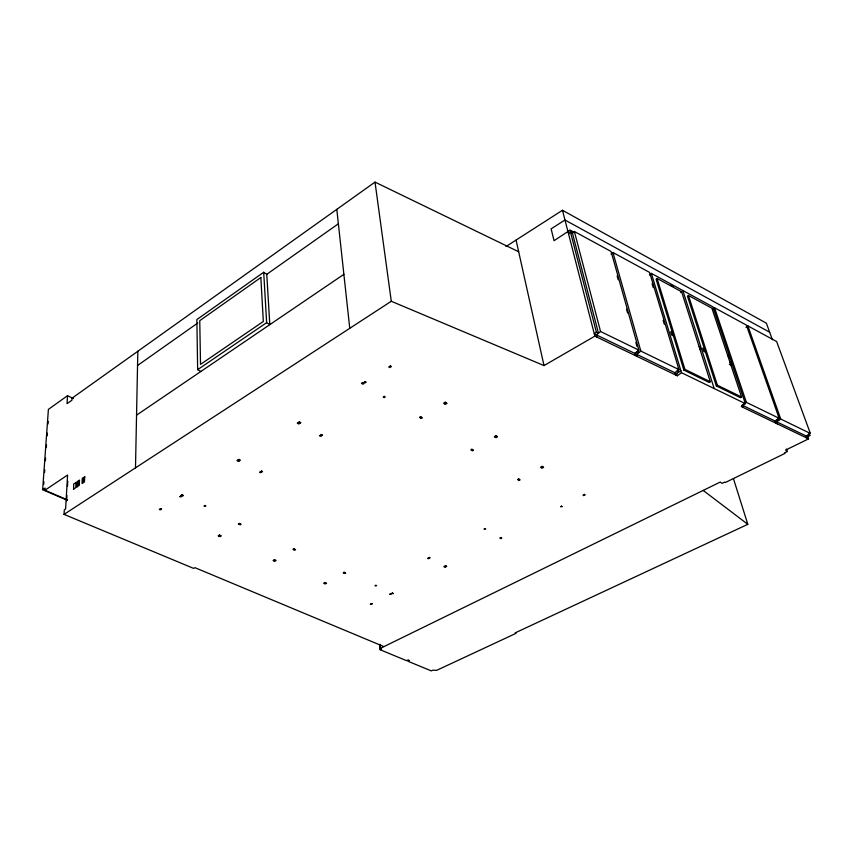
<?xml version="1.0" encoding="UTF-8"?>
<svg xmlns="http://www.w3.org/2000/svg" width="853" height="853" viewBox="0 0 853 853"><rect width="100%" height="100%" fill="white"/><g stroke="black" fill="none" stroke-linecap="round" stroke-linejoin="round"><path stroke-width="1.28" d="M135.488 467.86L137.834 351.255M83.946 481.433L82.73 480.836L83.925 480.857M84.02 479.727C83.018 476.923 82.57 479.493 83.423 481.604M83.701 481.423L83.05 480.985M83.562 479.802L83.072 479.215M83.05 481.135L83.242 480.175M83.125 479.429C83.989 476.411 84.02 482.062 83.487 478.714M83.327 478.469L83.733 479.685M83.829 479.727L82.816 479.13M84.714 476.624L84.458 481.913L82.037 483.512L82.304 478.224L84.82 476.87M76.823 486.956L79.222 485.368L79.5 480.079L77.101 481.678L77.111 486.892M78.828 484.653C77.996 483.63 76.717 485.879 78.785 483.662M78.807 483.182C76.066 481.721 79.148 483.256 78.732 481.998M78.188 483.875L78.263 484.962L77.826 484.451M78.103 483.64L77.858 482.681M78.551 484.312L77.964 483.672L77.836 484.589L78.54 484.696L77.964 484.952L78.38 484.536M77.922 482.894L78.049 481.977L78.828 482.126M78.028 483.63L78.113 484.717L78.743 483.822L77.847 483.534L78.711 482.691M78.06 483.256L78.316 482.777L78.295 483.352M78.188 482.713L78.113 481.934M78.252 482.67L78.7 482.691M78.487 484.877L78.455 483.704L77.858 484.099M78.551 481.998L77.74 482.99L78.871 481.956M73.646 489.174L73.657 483.971L76.152 482.627M73.369 489.249L75.757 487.66L76.034 482.382M66.651 500.775L66.96 495.518M67.494 486.327L67.792 481.071M383.925 646.617L194.91 567.661L193.642 568.397L64.039 514.38L64.306 509.838L65.606 508.985L67.579 475.025L44.974 490.219L45.124 488.044L42.65 489.707L67.11 500.167M73.486 398.628L67.547 395.675L67.056 403.65L71.929 400.185L72.047 398.18L375.011 182.105L518.677 251.763M43.738 484.344L43.919 481.721M44.569 472.541L44.761 469.918M45.412 460.737L45.604 458.114M46.35 447.612L46.531 444.989M47.192 435.808L47.373 433.185M48.024 424.005L48.216 421.382M42.65 489.707L48.397 409.387L67.547 395.675M83.893 480.676L83.05 480.068L83.839 479.535M83.999 480.207L82.826 481.614M83.775 481.081L83.914 480.548M83.786 481.081L82.837 481.604M83.317 479.045L84.084 478.501L83.157 478.938M574.229 232.485L569.953 230.161L554.045 240.706L551.113 228.849L564.974 220.01L769.662 332.222M568.546 233.871L570.465 232.155L572.459 233.232L574.389 231.515L611.057 251.464L638.865 350.125L634.696 353.355L635.314 355.584M611.015 254.141L612.944 252.499L649.57 272.416L678.967 369.605L674.808 372.697L675.469 374.894M649.442 274.975L651.361 273.397L712.937 306.888L745.373 403.65L741.236 406.518L808.548 438.879L785.613 450.096L787.234 451.546L784.408 452.932L784.941 453.412L725.295 482.531L724.719 482.073L722.033 483.395L720.305 482.041L380.321 648.376L379.905 644.431M83.935 478.746L83.434 479.066M657.087 278.451L656.117 279.23L683.871 370.117L709.248 382.485L710.293 381.739L681.6 291.747L657.087 278.451L684.906 369.349L710.293 381.739M571.936 231.238L598.465 333.192L596.386 332.19L594.296 333.875L676.674 373.593L677.335 375.789L681.494 372.708L745.373 403.65M638.865 350.125L600.555 331.508L596.386 334.877L596.972 337.148M680.63 292.515L681.6 291.747M688.446 295.469L687.475 296.226L716.339 385.94L740.553 397.733L741.588 397.018L711.892 308.189L688.446 295.469L717.373 385.193L741.588 397.018M678.967 369.605L640.827 351.073L636.669 354.304L637.287 356.533M712.66 309.244L714.569 307.784L746.332 325.057L779.141 418.269L775.036 421.019L775.772 423.109M676.674 373.593L680.833 370.511M683.871 370.117L684.906 369.349M745.98 327.317L747.889 325.91L776.646 341.552L810.35 433.431L806.266 436.075L807.023 438.143M716.339 385.94L717.373 385.193M263.694 272.267L266.648 322.658L269.804 324.652L266.765 274.314L263.694 272.267L196.862 319.566L197.651 369.658L200.86 371.471M137.546 365.5L197.832 322.967M266.765 274.314L338.364 223.795M742.931 407.329L742.227 405.196L746.354 402.339L779.141 418.269M197.651 369.658L266.648 322.658M136.544 415.166L343.876 274.335M810.35 433.431L780.74 419.047L776.635 421.787L777.371 423.888M77.676 482.254L78.583 482.937M77.943 482.393L78.689 481.924M82.944 479.525L83.733 479.034M83.072 480.644L83.679 480.239L82.858 481.231M77.644 484.685L78.433 484.195M64.039 514.38L391.292 301.269L544.011 365.585L594.882 336.146L677.335 375.789M742.227 405.196L807.802 436.811L809.838 435.488L808.921 433.015M505.989 246.538L562.468 210.264L766.357 323.17L772.381 339.686M219.072 536.26L220.394 535.481M239.245 524.403L240.151 523.87M420.422 417.895L421.499 417.266M444.488 403.757L446.13 402.787M273.941 560.89L275.252 560.154M293.816 549.769L294.711 549.268M471.613 450.341L472.669 449.744M495.124 437.184L496.734 436.288M324.471 583.569L325.761 582.876M344.036 573.109L344.921 572.64M518.368 479.962L519.402 479.407M541.335 467.689L542.903 466.847M379.553 644.431L380.118 649.73L381.717 648.952L380.321 648.376M733.42 478.576L747.814 524.318L515.169 632.873L516.086 633.31L436.629 670.362L432.844 670.17L431.287 670.895L407.926 661.235L409.504 660.489L408.182 659.934L406.604 660.691L380.118 649.73M44.569 490.112L67.558 499.933M77.74 482.99L78.348 483.256M77.826 483.982L78.625 484.269M82.741 480.538L83.701 481.156M84.084 478.501L83.829 479.461L83.306 478.832M83.338 480.463L83.935 480.793M636.775 351.735L638.748 352.694L638.023 350.135M676.887 371.151L678.743 372.047L677.602 368.272M777.083 419.644L778.693 420.422L777.819 417.938M808.303 434.753L809.838 435.488M673.412 335.89L671.588 334.962L670.639 331.828L672.463 332.755M705.474 352.172L703.736 351.287L702.744 348.195L704.482 349.08M729.411 364.338L731.096 365.191L730.072 362.12M237.912 460.023L239.437 460.801M260.549 471.645L261.54 472.157M428.537 557.883L429.283 558.267M444.765 566.221L445.842 566.776M611.612 252.797L613.893 254.034M670.916 285.009L673.23 286.277M298.294 422.512L299.798 423.365M320.557 435.158L321.528 435.702M703.181 490.422L747.814 524.318M807.802 436.811L808.548 438.879M747.889 325.91L780.74 419.047M786.359 449.051L787.234 451.546M714.569 307.784L746.354 402.339M727.833 354.613L729.102 358.399M682.826 290.51L714.185 388.541M699.247 346.414L700.238 349.517M651.361 273.397L681.494 372.708M652.097 283.793L653.249 287.578M663.144 320.355L664.284 324.14M612.944 252.499L640.827 351.073M617.135 275.903L618.222 279.741M626.507 309.181L627.584 313.019M635.869 342.458L636.946 346.297M574.389 231.515L600.555 331.508M569.953 230.161L596.386 332.19M562.468 210.264L594.882 336.146M516.076 240.056L544.011 365.585M375.011 182.105L391.292 301.269M336.796 209.358L349.762 328.32M260.847 277.524L199.751 320.675L200.519 364.38L263.332 321.474L260.847 277.524M181.956 494.772L181.039 495.348L182.585 496.073L183.502 495.497L181.956 494.772M238.893 459.415L236.931 460.631L238.456 461.409L240.418 460.193L238.893 459.415M299.339 421.862L297.26 423.152L298.763 424.005L300.832 422.715L299.339 421.862M362.536 382.613L361.427 383.296L362.898 384.223L364.007 383.541L362.536 382.613M160.609 508.58L159.266 509.412L160.311 509.881L161.654 509.049L160.609 508.58M180.623 496.158L179.706 496.723L181.657 496.638L180.623 496.158M365.233 381.547L364.124 382.229L365.105 382.858L366.214 382.165L365.233 381.547M390.418 365.905L388.733 366.95L389.714 367.6L391.399 366.545L390.418 365.905M204.901 505.488L203.984 506.042L205.904 505.957L204.901 505.488M261.519 471.059L259.579 472.231L260.57 472.743L262.511 471.56L261.519 471.059M321.581 434.529L319.523 435.776L320.493 436.331L322.551 435.083L321.581 434.529M384.308 396.378L383.21 397.05L384.159 397.647L385.257 396.986L384.308 396.378M219.445 535.044L218.112 535.823L220.021 536.686L221.343 535.908L219.445 535.044M239.203 523.422L238.296 523.955L240.194 524.84L241.1 524.307L239.203 523.422M420.604 416.701L419.527 417.33L421.307 418.471L422.395 417.831L420.604 416.701M445.245 402.2L443.603 403.17L445.362 404.343L447.015 403.373L445.245 402.2M274.367 559.76L273.067 560.496L274.815 561.285L276.127 560.549L274.367 559.76M293.837 548.863L292.952 549.364L294.69 550.174L295.586 549.673L293.837 548.863M471.858 449.232L470.803 449.819L472.423 450.853L473.49 450.267L471.858 449.232M495.934 435.755L494.324 436.651L495.934 437.717L497.544 436.821L495.934 435.755M324.95 582.514L323.66 583.207L325.281 583.932L326.56 583.249L324.95 582.514M344.111 572.267L343.237 572.736L344.847 573.483L345.721 573.013L344.111 572.267M518.656 478.938L517.622 479.493L519.114 480.431L520.149 479.876L518.656 478.938M542.167 466.367L540.599 467.209L542.071 468.18L543.638 467.337L542.167 466.367M375.821 585.318L374.957 585.766L376.589 585.67L375.821 585.318M429.454 557.404L427.62 558.363L428.366 558.747L430.2 557.798L429.454 557.404M484.93 528.54L483.971 529.041L485.656 528.956L484.93 528.54M371.663 603.54L370.405 604.191L372.42 603.871L371.663 603.54M390.514 593.869L389.65 594.317L391.26 594.221L390.514 593.869M561.573 506.17L560.56 506.693L562.255 506.607L561.573 506.17M584.529 494.399L582.994 495.188L583.665 495.636L585.201 494.847L584.529 494.399M392.401 593.059L391.538 593.507L393.51 593.571L392.401 593.059M445.671 565.752L443.859 566.68L444.935 567.234L446.759 566.307L445.671 565.752M500.743 537.518L499.783 538.008L500.839 538.606L501.799 538.115L500.743 537.518"/></g></svg>
